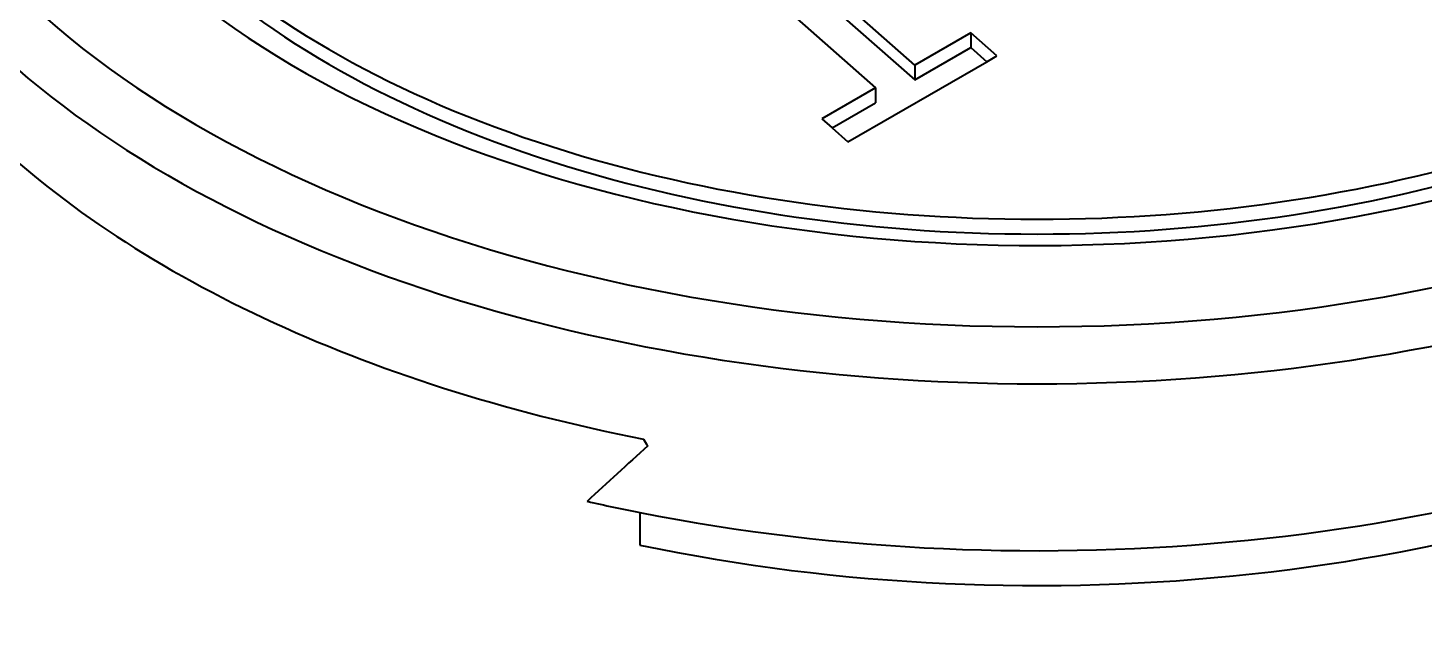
# Model space of a CAD drawing. Header units: millimetres. Extents: x 15 to 292, y 5 to 205.
# Drawn here: x 198.03 to 228.77, y 65.63 to 78.86 of the extents above; entities that cross this region are included whole.
import ezdxf

# ---------------------------------------------------------------- set-up
doc = ezdxf.new("R2010")
doc.units = ezdxf.units.MM
doc.layers.add('Geometries', color=7, linetype='Continuous')

msp = doc.modelspace()

# ---------------------------------------------------------------- linework, layer by layer
at = {"layer": 'Geometries', "linetype": 'Continuous', "lineweight": 40}
for p, q in [((217.562, 78.038), (215.03, 80.275)), ((215.03, 79.949), (217.562, 77.712)), ((214.384, 79.576), (216.692, 77.536)), ((218.795, 78.75), (217.562, 78.038)), ((219.367, 78.242), (218.795, 78.75)), ((218.795, 78.75), (218.795, 78.423)), ((217.562, 77.712), (218.795, 78.423)), ((218.795, 78.423), (219.144, 78.113)), ((216.087, 76.348), (219.144, 78.113)), ((219.144, 78.113), (219.367, 78.242)), ((217.562, 78.038), (217.562, 77.712)), ((216.692, 77.536), (215.515, 76.856)), ((216.692, 77.536), (216.692, 77.21)), ((215.737, 76.658), (216.692, 77.21)), ((215.515, 76.856), (215.737, 76.658)), ((215.737, 76.658), (216.087, 76.348)), ((211.509, 68.19), (211.509, 67.475))]:
    msp.add_line(p, q, dxfattribs=at)
for centre, major_axis, ratio, start_param, end_param in [((220.25, 87.348), (26.1, 0), 0.57735, 2.356194, 7.068583), ((220.25, 87.348), (-22, 0), 0.57735, 0, 3.141593), ((220.25, 87.021), (-22, 0), 0.57735, 0, 3.141593), ((220.25, 87.348), (-23, 0), 0.57735, 0.550304, 3.129295), ((220.25, 86.613), (-27, 0), 0.57735, 0, 3.141593), ((220.25, 84.572), (27, 0), 0.57735, 3.674005, 4.385814), ((220.25, 82.939), (-27, 0), 0.57735, 1.241117, 2.246173), ((220.25, 81.306), (25.5, 0), 0.57735, 4.362511, 5.435829), ((220.25, 103.329), (17.477, -54.094), 0.380449, 5.252557, 5.256082), ((220.25, 70.396), (-26.795, -22.911), 0.144918, 4.912156, 4.964705), ((220.25, 82.939), (-27, 0), 0.57735, 1.195198, 1.241117)]:
    msp.add_ellipse(centre, major_axis=major_axis, ratio=ratio, start_param=start_param, end_param=end_param, dxfattribs=at)

doc.saveas('drawing.dxf')
